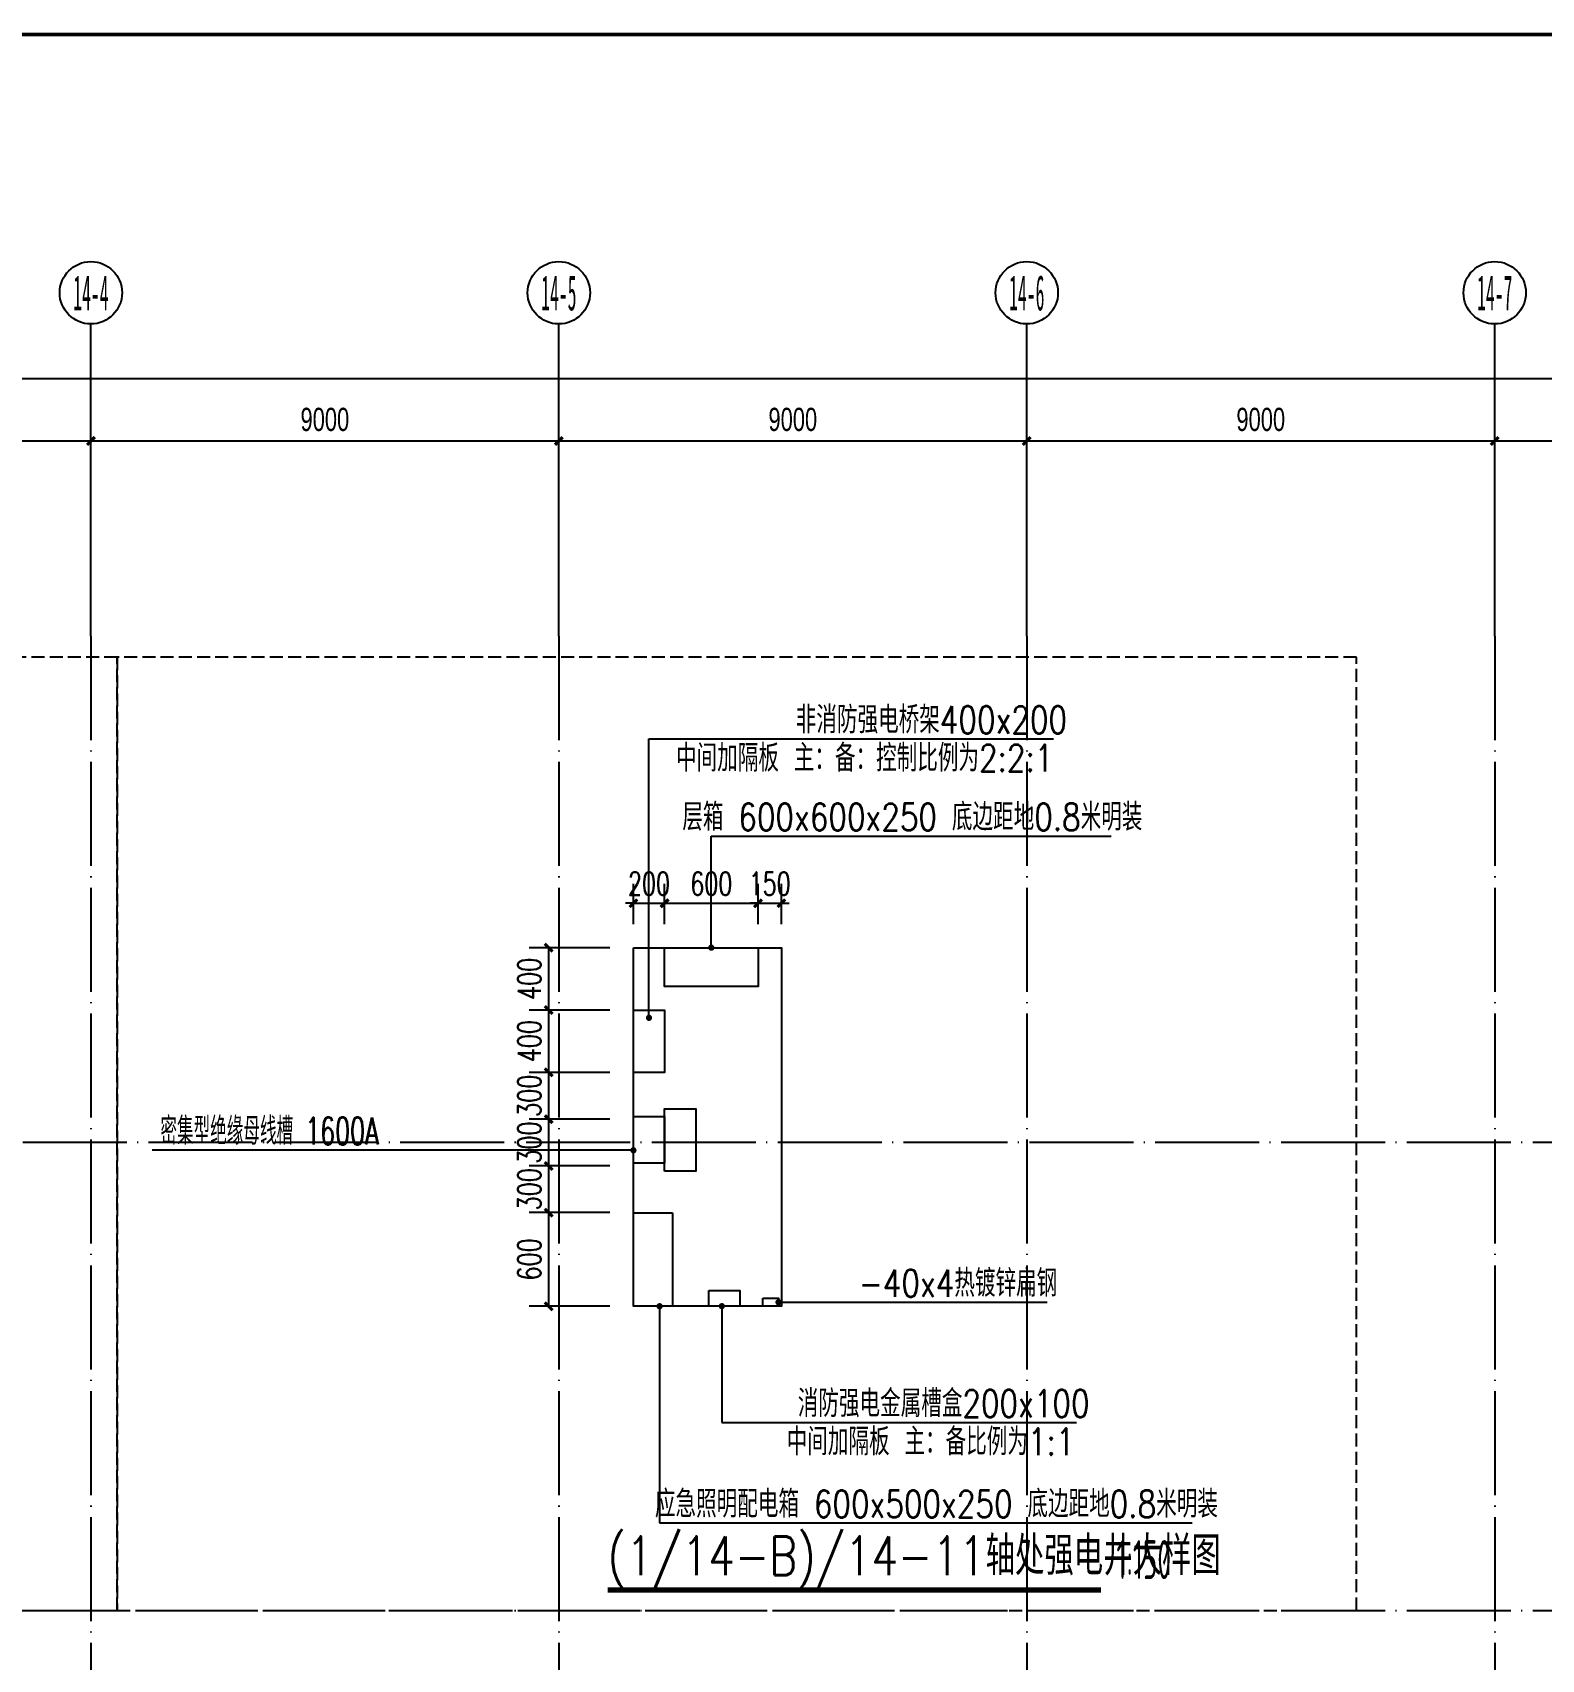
# Model space of a CAD drawing. Extents: x -233336 to 840473, y -28113 to 330904.
# Drawn here: x 22278 to 51299, y 209056 to 240338 of the extents above; entities that cross this region are included whole.
import ezdxf
from ezdxf.enums import TextEntityAlignment as Align
from ezdxf.xclip import XClip

# ---------------------------------------------------------------- set-up
doc = ezdxf.new("R2010")
doc.units = 0
doc.header["$LTSCALE"] = 1000
doc.header["$XCLIPFRAME"] = 2
doc.linetypes.add('104-14# 核心筒$0$DOTE', pattern=[2.42, 2, -0.2, 0.02, -0.2])
doc.linetypes.add('DASH', pattern=[0.35, 0.25, -0.1])
doc.layers.get('0').update_dxf_attribs({"linetype": 'CONTINUOUS'})
doc.layers.get('Defpoints').update_dxf_attribs({"linetype": 'CONTINUOUS'})
for name, color, linetype in [('104-14# 核心筒$0$01-标注_轴线坐标', 8, 'CONTINUOUS'), ('104-14# 核心筒$0$A_AXIS-轴线', 8, '104-14# 核心筒$0$DOTE'), ('104-14# 核心筒$0$AXIS_TEXT', 7, 'CONTINUOUS'), ('AXIS_TEXT', 7, 'CONTINUOUS'), ('DIM-箱柜', 80, 'CONTINUOUS'), ('DOTLN', 2, 'DASH'), ('EQUIP-箱柜', 80, 'CONTINUOUS'), ('TEL_DIM', 3, 'CONTINUOUS'), ('TEL_SYMB', 3, 'CONTINUOUS')]:
    doc.layers.add(name, color=color, linetype=linetype)
doc.styles.add('104-14# 核心筒$0$_TCH_AXIS', font='STXIHEI.TTF', dxfattribs={"width": 0.8})
doc.styles.add('104-14# 核心筒$0$_TCH_DIM_T3', font='ros.shx', dxfattribs={"width": 0.705882, "bigfont": 'jd.shx'})
doc.styles.add('_TCH_DIM_T3', font='ROMANS2', dxfattribs={"width": 0.705882, "bigfont": 'HZDF2'})
doc.styles.add('_TEL_DIM', font='ROMANS2', dxfattribs={"width": 0.8, "height": 3.5, "bigfont": 'HZDF2'})
doc.styles.add('COMPLEX', font='COMPLEX')
doc.styles.get("Standard").update_dxf_attribs({"font": 'GBENOR', "bigfont": 'GBCBIG'})
doc.dimstyles.new('104-14# 核心筒$0$_TCH_ARCH&&150', dxfattribs={"dimtxt": 446.25, "dimasz": 150, "dimexe": 375, "dimexo": 450, "dimgap": 189.375, "dimtad": 1, "dimdec": 0, "dimzin": 0, "dimdsep": 46, "dimtxsty": '104-14# 核心筒$0$_TCH_DIM_T3', "dimblk": '104-14# 核心筒$0$_ArchTick', "dimcen": 0.09, "dimclrt": 7, "dimazin": 2, "dimtfac": 1, "dimtdec": 0, "dimtix": 1, "dimtmove": 2, "dimatfit": 3, "dimfxl": 0, "dimtolj": 1, "dimtzin": 0, "dimarcsym": 0})
doc.dimstyles.new('_TCH_ARCH&&50', dxfattribs={"dimtxt": 148.75, "dimasz": 50, "dimexe": 125, "dimexo": 150, "dimgap": 50, "dimtad": 1, "dimdec": 0, "dimzin": 0, "dimdsep": 46, "dimtxsty": '_TCH_DIM_T3', "dimblk": 'ARCHTICK', "dimcen": 0.09, "dimclrt": 7, "dimazin": 2, "dimtfac": 1, "dimtdec": 0, "dimtix": 1, "dimtmove": 2, "dimatfit": 3, "dimfxl": 0, "dimtolj": 1, "dimtzin": 0, "dimarcsym": 0})

# ---------------------------------------------------------------- blocks, each defined once
blk = doc.blocks.new('图框-A1+1-4')
at = {"const_width": 0.5}
blk.add_lwpolyline([(976, 584), (25, 584), (25, 10), (976, 10)], close=True, dxfattribs=at)
blk = doc.blocks.new('_AXISO')
blk.add_circle((0, 0), 0.5)
at = {"layer": 'AXIS_TEXT', "style": 'COMPLEX', "width": 1.041667}
blk.add_attdef('A', text='', height=0.56, dxfattribs=at).set_placement((-0.25, -0.28), (0.25, -0.28), align=Align.FIT)
blk = doc.blocks.new('104-14# 核心筒$0$_ArchTick')
at = {"color": 0, "linetype": 'ByBlock', "const_width": 0.4}
blk.add_lwpolyline([(-0.5, -0.5), (0.5, 0.5)], dxfattribs=at)
blk = doc.blocks.new('*D385')
at = {"layer": '104-14# 核心筒$0$01-标注_轴线坐标', "color": 0, "lineweight": -2}
for p, q in [((14400, 229184), (14400, 232859)), ((23400, 229184), (23400, 232859)), ((14400, 232484), (23400, 232484))]:
    blk.add_line(p, q, dxfattribs=at)
at = {"layer": 'Defpoints', "color": 0}
for p in [(23400, 232484), (14400, 228734), (23400, 228734)]:
    blk.add_point(p, dxfattribs=at)
at = {"layer": '104-14# 核心筒$0$01-标注_轴线坐标', "color": 0, "lineweight": -2, "xscale": 150, "yscale": 150, "zscale": 150, "rotation": 180}
blk.add_blockref('104-14# 核心筒$0$_ArchTick', (14400, 232484), dxfattribs=at)
at = {"layer": '104-14# 核心筒$0$01-标注_轴线坐标', "color": 0, "lineweight": -2, "xscale": 150, "yscale": 150, "zscale": 150}
blk.add_blockref('104-14# 核心筒$0$_ArchTick', (23400, 232484), dxfattribs=at)
at = {"layer": '104-14# 核心筒$0$01-标注_轴线坐标', "color": 7, "insert": (18900, 232896), "char_height": 446.2, "attachment_point": 5, "style": '104-14# 核心筒$0$_TCH_DIM_T3'}
blk.add_mtext('\\A1;9000', dxfattribs=at)
blk = doc.blocks.new('*D386')
at = {"layer": '104-14# 核心筒$0$01-标注_轴线坐标', "color": 0, "lineweight": -2}
for p, q in [((23400, 229184), (23400, 232859)), ((32400, 229184), (32400, 232859)), ((23400, 232484), (32400, 232484))]:
    blk.add_line(p, q, dxfattribs=at)
at = {"layer": 'Defpoints', "color": 0}
for p in [(32400, 232484), (23400, 228734), (32400, 228734)]:
    blk.add_point(p, dxfattribs=at)
at = {"layer": '104-14# 核心筒$0$01-标注_轴线坐标', "color": 0, "lineweight": -2, "xscale": 150, "yscale": 150, "zscale": 150, "rotation": 180}
blk.add_blockref('104-14# 核心筒$0$_ArchTick', (23400, 232484), dxfattribs=at)
at = {"layer": '104-14# 核心筒$0$01-标注_轴线坐标', "color": 0, "lineweight": -2, "xscale": 150, "yscale": 150, "zscale": 150}
blk.add_blockref('104-14# 核心筒$0$_ArchTick', (32400, 232484), dxfattribs=at)
at = {"layer": '104-14# 核心筒$0$01-标注_轴线坐标', "color": 7, "insert": (27900, 232896), "char_height": 446.2, "attachment_point": 5, "style": '104-14# 核心筒$0$_TCH_DIM_T3'}
blk.add_mtext('\\A1;9000', dxfattribs=at)
blk = doc.blocks.new('*D387')
at = {"layer": '104-14# 核心筒$0$01-标注_轴线坐标', "color": 0, "lineweight": -2}
for p, q in [((32400, 229184), (32400, 232859)), ((41400, 229184), (41400, 232859)), ((32400, 232484), (41400, 232484))]:
    blk.add_line(p, q, dxfattribs=at)
at = {"layer": 'Defpoints', "color": 0}
for p in [(41400, 232484), (32400, 228734), (41400, 228734)]:
    blk.add_point(p, dxfattribs=at)
at = {"layer": '104-14# 核心筒$0$01-标注_轴线坐标', "color": 0, "lineweight": -2, "xscale": 150, "yscale": 150, "zscale": 150, "rotation": 180}
blk.add_blockref('104-14# 核心筒$0$_ArchTick', (32400, 232484), dxfattribs=at)
at = {"layer": '104-14# 核心筒$0$01-标注_轴线坐标', "color": 0, "lineweight": -2, "xscale": 150, "yscale": 150, "zscale": 150}
blk.add_blockref('104-14# 核心筒$0$_ArchTick', (41400, 232484), dxfattribs=at)
at = {"layer": '104-14# 核心筒$0$01-标注_轴线坐标', "color": 7, "insert": (36900, 232896), "char_height": 446.2, "attachment_point": 5, "style": '104-14# 核心筒$0$_TCH_DIM_T3'}
blk.add_mtext('\\A1;9000', dxfattribs=at)
blk = doc.blocks.new('*D388')
at = {"layer": '104-14# 核心筒$0$01-标注_轴线坐标', "color": 0, "lineweight": -2}
for p, q in [((41400, 229184), (41400, 232859)), ((50400, 229184), (50400, 232859)), ((41400, 232484), (50400, 232484))]:
    blk.add_line(p, q, dxfattribs=at)
at = {"layer": 'Defpoints', "color": 0}
for p in [(50400, 232484), (41400, 228734), (50400, 228734)]:
    blk.add_point(p, dxfattribs=at)
at = {"layer": '104-14# 核心筒$0$01-标注_轴线坐标', "color": 0, "lineweight": -2, "xscale": 150, "yscale": 150, "zscale": 150, "rotation": 180}
blk.add_blockref('104-14# 核心筒$0$_ArchTick', (41400, 232484), dxfattribs=at)
at = {"layer": '104-14# 核心筒$0$01-标注_轴线坐标', "color": 0, "lineweight": -2, "xscale": 150, "yscale": 150, "zscale": 150}
blk.add_blockref('104-14# 核心筒$0$_ArchTick', (50400, 232484), dxfattribs=at)
at = {"layer": '104-14# 核心筒$0$01-标注_轴线坐标', "color": 7, "insert": (45900, 232896), "char_height": 446.2, "attachment_point": 5, "style": '104-14# 核心筒$0$_TCH_DIM_T3'}
blk.add_mtext('\\A1;9000', dxfattribs=at)
blk = doc.blocks.new('*D389')
at = {"layer": '104-14# 核心筒$0$01-标注_轴线坐标', "color": 0, "lineweight": -2}
for p, q in [((50400, 229184), (50400, 232859)), ((59400, 229184), (59400, 232859)), ((50400, 232484), (59400, 232484))]:
    blk.add_line(p, q, dxfattribs=at)
at = {"layer": 'Defpoints', "color": 0}
for p in [(59400, 232484), (50400, 228734), (59400, 228734)]:
    blk.add_point(p, dxfattribs=at)
at = {"layer": '104-14# 核心筒$0$01-标注_轴线坐标', "color": 0, "lineweight": -2, "xscale": 150, "yscale": 150, "zscale": 150, "rotation": 180}
blk.add_blockref('104-14# 核心筒$0$_ArchTick', (50400, 232484), dxfattribs=at)
at = {"layer": '104-14# 核心筒$0$01-标注_轴线坐标', "color": 0, "lineweight": -2, "xscale": 150, "yscale": 150, "zscale": 150}
blk.add_blockref('104-14# 核心筒$0$_ArchTick', (59400, 232484), dxfattribs=at)
at = {"layer": '104-14# 核心筒$0$01-标注_轴线坐标', "color": 7, "insert": (54900, 232896), "char_height": 446.2, "attachment_point": 5, "style": '104-14# 核心筒$0$_TCH_DIM_T3'}
blk.add_mtext('\\A1;9000', dxfattribs=at)
blk = doc.blocks.new('*D474')
at = {"layer": '104-14# 核心筒$0$01-标注_轴线坐标', "color": 0, "lineweight": -2}
for p, q in [((-6010, 229184), (-6010, 234059)), ((120742, 229184), (120742, 234059)), ((-6010, 233684), (120742, 233684))]:
    blk.add_line(p, q, dxfattribs=at)
at = {"layer": 'Defpoints', "color": 0}
for p in [(120742, 233684), (-6010, 228734), (120742, 228734)]:
    blk.add_point(p, dxfattribs=at)
at = {"layer": '104-14# 核心筒$0$01-标注_轴线坐标', "color": 0, "lineweight": -2, "xscale": 150, "yscale": 150, "zscale": 150, "rotation": 180}
blk.add_blockref('104-14# 核心筒$0$_ArchTick', (-6010, 233684), dxfattribs=at)
at = {"layer": '104-14# 核心筒$0$01-标注_轴线坐标', "color": 0, "lineweight": -2, "xscale": 150, "yscale": 150, "zscale": 150}
blk.add_blockref('104-14# 核心筒$0$_ArchTick', (120742, 233684), dxfattribs=at)
at = {"layer": '104-14# 核心筒$0$01-标注_轴线坐标', "color": 7, "insert": (57366, 234096), "char_height": 446.2, "attachment_point": 5, "style": '104-14# 核心筒$0$_TCH_DIM_T3'}
blk.add_mtext('\\A1;126752', dxfattribs=at)
blk = doc.blocks.new('_ArchTick')
at = {"color": 0, "linetype": 'ByBlock', "const_width": 0.4}
blk.add_lwpolyline([(-0.5, -0.5), (0.5, 0.5)], dxfattribs=at)
blk = doc.blocks.new('*D494')
at = {"layer": 'Defpoints', "color": 0}
for p in [(46010, 134005), (46553, 134005), (46553, 133605)]:
    blk.add_point(p, dxfattribs=at)
at = {"layer": 'TEL_DIM', "color": 0, "lineweight": -2}
for p, q in [((46403, 134005), (45885, 134005)), ((46010, 133605), (46010, 134005)), ((46403, 133605), (45885, 133605))]:
    blk.add_line(p, q, dxfattribs=at)
at = {"layer": 'TEL_DIM', "color": 0, "lineweight": -2, "xscale": 50, "yscale": 50, "zscale": 50}
for p, rotation in [((46010, 134005), 90), ((46010, 133605), 270)]:
    blk.add_blockref('_ArchTick', p, dxfattribs=dict(at, rotation=rotation))
at = {"layer": 'TEL_DIM', "color": 7, "insert": (45886, 133805), "char_height": 148.8, "attachment_point": 5, "rotation": 90, "style": '_TCH_DIM_T3'}
blk.add_mtext('\\A1;400', dxfattribs=at)
blk = doc.blocks.new('*D495')
at = {"layer": 'Defpoints', "color": 0}
for p in [(46010, 133605), (46553, 133605), (46553, 133206)]:
    blk.add_point(p, dxfattribs=at)
at = {"layer": 'TEL_DIM', "color": 0, "lineweight": -2}
for p, q in [((46403, 133605), (45885, 133605)), ((46010, 133206), (46010, 133605)), ((46403, 133206), (45885, 133206))]:
    blk.add_line(p, q, dxfattribs=at)
at = {"layer": 'TEL_DIM', "color": 0, "lineweight": -2, "xscale": 50, "yscale": 50, "zscale": 50}
for p, rotation in [((46010, 133605), 90), ((46010, 133206), 270)]:
    blk.add_blockref('_ArchTick', p, dxfattribs=dict(at, rotation=rotation))
at = {"layer": 'TEL_DIM', "color": 7, "insert": (45886, 133406), "char_height": 148.8, "attachment_point": 5, "rotation": 90, "style": '_TCH_DIM_T3'}
blk.add_mtext('\\A1;400', dxfattribs=at)
blk = doc.blocks.new('*D496')
at = {"layer": 'Defpoints', "color": 0}
for p in [(46010, 133206), (46553, 133206), (46553, 132906)]:
    blk.add_point(p, dxfattribs=at)
at = {"layer": 'TEL_DIM', "color": 0, "lineweight": -2}
for p, q in [((46403, 133206), (45885, 133206)), ((46010, 132906), (46010, 133206)), ((46403, 132906), (45885, 132906))]:
    blk.add_line(p, q, dxfattribs=at)
at = {"layer": 'TEL_DIM', "color": 0, "lineweight": -2, "xscale": 50, "yscale": 50, "zscale": 50}
for p, rotation in [((46010, 133206), 90), ((46010, 132906), 270)]:
    blk.add_blockref('_ArchTick', p, dxfattribs=dict(at, rotation=rotation))
at = {"layer": 'TEL_DIM', "color": 7, "insert": (45886, 133056), "char_height": 148.8, "attachment_point": 5, "rotation": 90, "style": '_TCH_DIM_T3'}
blk.add_mtext('\\A1;300', dxfattribs=at)
blk = doc.blocks.new('*D497')
at = {"layer": 'Defpoints', "color": 0}
for p in [(46010, 132906), (46553, 132906), (46553, 132606)]:
    blk.add_point(p, dxfattribs=at)
at = {"layer": 'TEL_DIM', "color": 0, "lineweight": -2}
for p, q in [((46403, 132906), (45885, 132906)), ((46010, 132606), (46010, 132906)), ((46403, 132606), (45885, 132606))]:
    blk.add_line(p, q, dxfattribs=at)
at = {"layer": 'TEL_DIM', "color": 0, "lineweight": -2, "xscale": 50, "yscale": 50, "zscale": 50}
for p, rotation in [((46010, 132906), 90), ((46010, 132606), 270)]:
    blk.add_blockref('_ArchTick', p, dxfattribs=dict(at, rotation=rotation))
at = {"layer": 'TEL_DIM', "color": 7, "insert": (45886, 132756), "char_height": 148.8, "attachment_point": 5, "rotation": 90, "style": '_TCH_DIM_T3'}
blk.add_mtext('\\A1;300', dxfattribs=at)
blk = doc.blocks.new('*D498')
at = {"layer": 'Defpoints', "color": 0}
for p in [(46010, 132606), (46553, 132606), (46553, 132307)]:
    blk.add_point(p, dxfattribs=at)
at = {"layer": 'TEL_DIM', "color": 0, "lineweight": -2}
for p, q in [((46403, 132606), (45885, 132606)), ((46010, 132307), (46010, 132606)), ((46403, 132307), (45885, 132307))]:
    blk.add_line(p, q, dxfattribs=at)
at = {"layer": 'TEL_DIM', "color": 0, "lineweight": -2, "xscale": 50, "yscale": 50, "zscale": 50}
for p, rotation in [((46010, 132606), 90), ((46010, 132307), 270)]:
    blk.add_blockref('_ArchTick', p, dxfattribs=dict(at, rotation=rotation))
at = {"layer": 'TEL_DIM', "color": 7, "insert": (45886, 132457), "char_height": 148.8, "attachment_point": 5, "rotation": 90, "style": '_TCH_DIM_T3'}
blk.add_mtext('\\A1;300', dxfattribs=at)
blk = doc.blocks.new('*D499')
at = {"layer": 'Defpoints', "color": 0}
for p in [(46010, 132307), (46553, 132307), (46553, 131707)]:
    blk.add_point(p, dxfattribs=at)
at = {"layer": 'TEL_DIM', "color": 0, "lineweight": -2}
for p, q in [((46403, 132307), (45885, 132307)), ((46010, 131707), (46010, 132307)), ((46403, 131707), (45885, 131707))]:
    blk.add_line(p, q, dxfattribs=at)
at = {"layer": 'TEL_DIM', "color": 0, "lineweight": -2, "xscale": 50, "yscale": 50, "zscale": 50}
for p, rotation in [((46010, 132307), 90), ((46010, 131707), 270)]:
    blk.add_blockref('_ArchTick', p, dxfattribs=dict(at, rotation=rotation))
at = {"layer": 'TEL_DIM', "color": 7, "insert": (45886, 132007), "char_height": 148.8, "attachment_point": 5, "rotation": 90, "style": '_TCH_DIM_T3'}
blk.add_mtext('\\A1;600', dxfattribs=at)
blk = doc.blocks.new('*D500')
at = {"layer": 'Defpoints', "color": 0}
for p in [(46753, 134290), (46553, 134005), (46753, 134005)]:
    blk.add_point(p, dxfattribs=at)
at = {"layer": 'TEL_DIM', "color": 0, "lineweight": -2}
for p, q in [((46553, 134155), (46553, 134415)), ((46753, 134155), (46753, 134415)), ((46553, 134290), (46503, 134290)), ((46553, 134290), (46753, 134290)), ((46753, 134290), (46803, 134290))]:
    blk.add_line(p, q, dxfattribs=at)
at = {"layer": 'TEL_DIM', "color": 0, "lineweight": -2, "xscale": 50, "yscale": 50, "zscale": 50}
blk.add_blockref('_ArchTick', (46553, 134290), dxfattribs=at)
at = {"layer": 'TEL_DIM', "color": 0, "lineweight": -2, "xscale": 50, "yscale": 50, "zscale": 50, "rotation": 180}
blk.add_blockref('_ArchTick', (46753, 134290), dxfattribs=at)
at = {"layer": 'TEL_DIM', "color": 7, "insert": (46653, 134415), "char_height": 148.8, "attachment_point": 5, "style": '_TCH_DIM_T3'}
blk.add_mtext('\\A1;200', dxfattribs=at)
blk = doc.blocks.new('*D501')
at = {"layer": 'Defpoints', "color": 0}
for p in [(47352, 134290), (46753, 134005), (47352, 134005)]:
    blk.add_point(p, dxfattribs=at)
at = {"layer": 'TEL_DIM', "color": 0, "lineweight": -2}
for p, q in [((46753, 134155), (46753, 134415)), ((47352, 134155), (47352, 134415)), ((46753, 134290), (47352, 134290))]:
    blk.add_line(p, q, dxfattribs=at)
at = {"layer": 'TEL_DIM', "color": 0, "lineweight": -2, "xscale": 50, "yscale": 50, "zscale": 50, "rotation": 180}
blk.add_blockref('_ArchTick', (46753, 134290), dxfattribs=at)
at = {"layer": 'TEL_DIM', "color": 0, "lineweight": -2, "xscale": 50, "yscale": 50, "zscale": 50}
blk.add_blockref('_ArchTick', (47352, 134290), dxfattribs=at)
at = {"layer": 'TEL_DIM', "color": 7, "insert": (47053, 134415), "char_height": 148.8, "attachment_point": 5, "style": '_TCH_DIM_T3'}
blk.add_mtext('\\A1;600', dxfattribs=at)
blk = doc.blocks.new('*D502')
at = {"layer": 'Defpoints', "color": 0}
for p in [(47502, 134290), (47352, 134005), (47502, 134005)]:
    blk.add_point(p, dxfattribs=at)
at = {"layer": 'TEL_DIM', "color": 0, "lineweight": -2}
for p, q in [((47352, 134155), (47352, 134415)), ((47502, 134155), (47502, 134415)), ((47352, 134290), (47302, 134290)), ((47352, 134290), (47502, 134290)), ((47502, 134290), (47552, 134290))]:
    blk.add_line(p, q, dxfattribs=at)
at = {"layer": 'TEL_DIM', "color": 0, "lineweight": -2, "xscale": 50, "yscale": 50, "zscale": 50}
blk.add_blockref('_ArchTick', (47352, 134290), dxfattribs=at)
at = {"layer": 'TEL_DIM', "color": 0, "lineweight": -2, "xscale": 50, "yscale": 50, "zscale": 50, "rotation": 180}
blk.add_blockref('_ArchTick', (47502, 134290), dxfattribs=at)
at = {"layer": 'TEL_DIM', "color": 7, "insert": (47427, 134415), "char_height": 148.8, "attachment_point": 5, "style": '_TCH_DIM_T3'}
blk.add_mtext('\\A1;150', dxfattribs=at)
blk = doc.blocks.new('104-14# 核心筒')
at = {"layer": '104-14# 核心筒$0$01-标注_轴线坐标'}
for p, q in [((23400, 228733.6), (23400, 234733.6)), ((32400, 228733.6), (32400, 234733.6)), ((41400, 228733.6), (41400, 234733.6)), ((50400, 228733.6), (50400, 234733.6))]:
    blk.add_line(p, q, dxfattribs=at)
at = {"layer": '104-14# 核心筒$0$A_AXIS-轴线'}
for p, q in [((23400, 228733.6), (23400, 169654.9)), ((32400, 228733.6), (32400, 169654.9)), ((41400, 228733.6), (41400, 169654.9)), ((50400, 228733.6), (50400, 169654.9)), ((-9370.1, 219000), (120259.9, 219000)), ((-9370.1, 210000), (120259.9, 210000))]:
    blk.add_line(p, q, dxfattribs=at)
at = {"layer": '104-14# 核心筒$0$01-标注_轴线坐标'}
ref = blk.add_blockref('_AXISO', (23400, 235333.6), dxfattribs=dict(at, xscale=1200, yscale=1200, zscale=1200))
ref.add_attrib('A', '14-4', dxfattribs={"layer": '104-14# 核心筒$0$AXIS_TEXT', "height": 678.82, "style": '104-14# 核心筒$0$_TCH_AXIS', "width": 0.46828}).set_placement((23060.6, 234994.2), (23739.4, 234994.2), align=Align.FIT)
ref = blk.add_blockref('_AXISO', (32400, 235333.6), dxfattribs=dict(at, xscale=1200, yscale=1200, zscale=1200))
ref.add_attrib('A', '14-5', dxfattribs={"layer": '104-14# 核心筒$0$AXIS_TEXT', "height": 678.82, "style": '104-14# 核心筒$0$_TCH_AXIS', "width": 0.46828}).set_placement((32060.6, 234994.2), (32739.4, 234994.2), align=Align.FIT)
ref = blk.add_blockref('_AXISO', (41400, 235333.6), dxfattribs=dict(at, xscale=1200, yscale=1200, zscale=1200))
ref.add_attrib('A', '14-6', dxfattribs={"layer": '104-14# 核心筒$0$AXIS_TEXT', "height": 678.82, "style": '104-14# 核心筒$0$_TCH_AXIS', "width": 0.46828}).set_placement((41060.6, 234994.2), (41739.4, 234994.2), align=Align.FIT)
ref = blk.add_blockref('_AXISO', (50400, 235333.6), dxfattribs=dict(at, xscale=1200, yscale=1200, zscale=1200))
ref.add_attrib('A', '14-7', dxfattribs={"layer": '104-14# 核心筒$0$AXIS_TEXT', "height": 678.82, "style": '104-14# 核心筒$0$_TCH_AXIS', "width": 0.46828}).set_placement((50060.6, 234994.2), (50739.4, 234994.2), align=Align.FIT)
for p1, p2, distance, text, picture, middle in [((-6009.8, 228733.6), (120741.8, 228733.6), 4950, '126752', '*D474', (57366, 234096.1)), ((14400, 228733.6), (23400, 228733.6), 3750, '9000', '*D385', (18900, 232896.1)), ((23400, 228733.6), (32400, 228733.6), 3750, '9000', '*D386', (27900, 232896.1)), ((32400, 228733.6), (41400, 228733.6), 3750, '9000', '*D387', (36900, 232896.1)), ((41400, 228733.6), (50400, 228733.6), 3750, '9000', '*D388', (45900, 232896.1)), ((50400, 228733.6), (59400, 228733.6), 3750, '9000', '*D389', (54900, 232896.1))]:
    dim = blk.add_aligned_dim(p1=p1, p2=p2, distance=distance, text=text, dimstyle='104-14# 核心筒$0$_TCH_ARCH&&150', dxfattribs=at)
    dim.commit()
    dim.dimension.update_dxf_attribs({"geometry": picture, "text_midpoint": middle})
blk = doc.blocks.new('X-104 14#平面')
ref = blk.add_blockref('104-14# 核心筒', (0, 0))
XClip(ref).set_block_clipping_path([(-38664.3623821461, -25500), (139216.5485069363, 330900)])
at = {"xscale": 150, "yscale": 150, "zscale": 150}
blk.add_blockref('图框-A1+1-4', (-18433.5, 152700), dxfattribs=at)
blk = doc.blocks.new('GG')
at = {"layer": 'DIM-箱柜'}
for p, q in [((46653.1, 133555.5), (46653.1, 135343.6)), ((46653.1, 135343.6), (49246.4, 135343.6)), ((47052.7, 134005), (47052.7, 134720.8)), ((47052.7, 134720.8), (49616.2, 134720.8)), ((45949.8, 132706.3), (43468.3, 132706.3)), ((46553.2, 132706.3), (45949.8, 132706.3)), ((46720.9, 131707.3), (46720.9, 130317.9)), ((47120.1, 131707.3), (47120.1, 130962)), ((47483.5, 131732.7), (47883.6, 131732.7)), ((47883.6, 131732.7), (49205.6, 131732.7)), ((47120.1, 130962), (49394.5, 130962)), ((46720.9, 130317.9), (50136.2, 130317.9))]:
    blk.add_line(p, q, dxfattribs=at)
at = {"layer": 'DIM-箱柜', "const_width": 20}
for points in [[(47052.7, 133995, 1), (47052.7, 134015, 1)], [(46653.1, 133545.5, 1), (46653.1, 133565.5, 1)], [(46563.2, 132706.3, 1), (46543.2, 132706.3, 1)], [(46720.9, 131717.3, 1), (46720.9, 131697.3, 1)], [(47120.1, 131717.3, 1), (47120.1, 131697.3, 1)], [(47473.5, 131732.7, 1), (47493.5, 131732.7, 1)]]:
    blk.add_lwpolyline(points, format="xyb", close=True, dxfattribs=at)
at = {"layer": 'EQUIP-箱柜'}
for points in [[(46553.2, 134005), (47502.3, 134005), (47502.3, 131707.3), (46553.2, 131707.3)], [(46753, 134005), (47352.4, 134005), (47352.4, 133755.3), (46753, 133755.3)], [(46553.2, 133205.9), (46553.2, 133605.5), (46753, 133605.5), (46753, 133205.9)], [(46753, 132573.2), (46753, 132972.8), (46952.8, 132972.8), (46952.8, 132573.2)], [(46553.2, 132623.2), (46553.2, 132922.9), (46753, 132922.9), (46753, 132623.2)], [(46803, 132306.7), (46803, 131707.3), (46553.2, 131707.3), (46553.2, 132306.7)], [(47035.7, 131807.2), (47235.5, 131807.2), (47235.5, 131707.3), (47035.7, 131707.3)], [(47383.3, 131758), (47483.5, 131758), (47483.5, 131707.3), (47383.3, 131707.3)]]:
    blk.add_lwpolyline(points, close=True, dxfattribs=at)
at = {"layer": 'DIM-箱柜', "color": 7, "style": '_TEL_DIM'}
for s, height, width, p in [('非消防强电桥架400x200', 173.622, 0.8, (47594.1, 135378.6)), ('中间加隔板 主：备：控制比例为2:2:1', 173.622, 0.8, (46826.3, 135133.6)), ('层箱 600x600x250 底边距地0.8米明装', 173.622, 0.8, (46866.7, 134755.8)), ('密集型绝缘母线槽 1600A', 175, 0.64, (43520.8, 132742.7)), ('-40x4热镀锌扁钢', 173.62, 0.8, (47997.7, 131767.7)), ('消防强电金属槽盒200x100', 173.622, 0.8, (47606.6, 130997)), ('中间加隔板 主：备比例为1:1', 173.622, 0.8, (47535.9, 130752)), ('应急照明配电箱 600x500x250 底边距地0.8米明装', 173.622, 0.8, (46691.1, 130352.9))]:
    blk.add_text(s, height=height, dxfattribs=dict(at, width=width)).set_placement(p)
at = {"layer": 'TEL_DIM'}
for p1, p2, distance, text, picture, middle in [((46553.2, 134005), (46753, 134005), 285.4, '200', '*D500', (46653.1, 134414.8)), ((46753, 134005), (47352.4, 134005), 285.4, '600', '*D501', (47052.7, 134414.8)), ((47352.4, 134005), (47502.3, 134005), 285.4, '150', '*D502', (47427.3, 134414.8)), ((46553.2, 133605.5), (46553.2, 134005), 543.2, '400', '*D494', (45885.6, 133805.3)), ((46553.2, 133205.9), (46553.2, 133605.5), 543.2, '400', '*D495', (45885.6, 133405.7)), ((46553.2, 132906.2), (46553.2, 133205.9), 543.2, '300', '*D496', (45885.6, 133056)), ((46553.2, 132606.5), (46553.2, 132906.2), 543.2, '300', '*D497', (45885.6, 132756.3)), ((46553.2, 132307), (46553.2, 132606.5), 543.2, '300', '*D498', (45885.6, 132456.7)), ((46553.2, 131707.3), (46553.2, 132307), 543.2, '600', '*D499', (45885.6, 132007.2))]:
    dim = blk.add_aligned_dim(p1=p1, p2=p2, distance=distance, text=text, dimstyle='_TCH_ARCH&&50', dxfattribs=at)
    dim.commit()
    dim.dimension.update_dxf_attribs({"geometry": picture, "text_midpoint": middle})

msp = doc.modelspace()

# ---------------------------------------------------------------- linework, layer by layer
at = {"layer": 'DOTLN', "linetype": 'DASH'}
for points in [[(5515.6, 210000), (23908.3, 210000), (23908.3, 228329.5), (5515.6, 228329.5)], [(23908.3, 210000), (47741.8, 210000), (47741.8, 228329.5), (23908.3, 228329.5)]]:
    msp.add_lwpolyline(points, close=True, dxfattribs=at)
at = {"layer": 'TEL_SYMB', "const_width": 105}
msp.add_lwpolyline([(33336.4, 210390.9), (42824.2, 210390.9)], dxfattribs=at)

# ---------------------------------------------------------------- block references
msp.add_blockref('X-104 14#平面', (0, 0))
at = {"xscale": 3, "yscale": 3, "zscale": 3}
msp.add_blockref('GG', (-105825.3, -179273.7), dxfattribs=at)

# ---------------------------------------------------------------- texts
at = {"layer": 'TEL_SYMB', "color": 7, "style": '_TEL_DIM', "width": 0.8}
msp.add_text('(1/14-B)/14-11轴处强电井大样图', height=744.094, dxfattribs=at).set_placement((33336.4, 210677.9))
at = {"layer": 'TEL_SYMB', "color": 7, "width": 0.6}
msp.add_text('1:150', height=750, dxfattribs=at).set_placement((43124.2, 210600.9))

doc.saveas('drawing.dxf')
